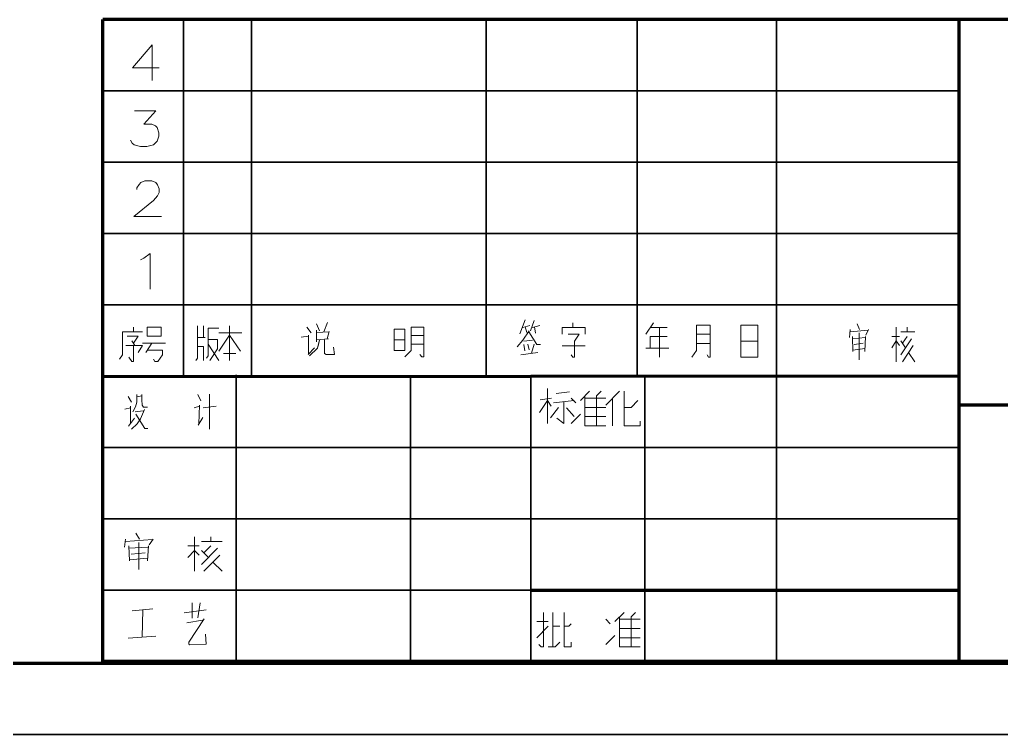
# Model space of a CAD drawing. Extents: x 0 to 297, y 0 to 210.
# Drawn here: x 106.3 to 175.1, y 0 to 50.1 of the extents above; entities that cross this region are included whole.
import ezdxf

# ---------------------------------------------------------------- set-up
doc = ezdxf.new("R2010")
doc.units = 0

msp = doc.modelspace()

# ---------------------------------------------------------------- linework, layer by layer
at = {"color": 7, "lineweight": 70}
for p, q in [((112.1, 5.1), (112.1, 50.1)), ((292.1, 50.1), (112.1, 50.1)), ((172.1, 50.1), (172.1, 5.1)), ((112.082, 25.081), (172.082, 25.138)), ((172.1, 23.1), (232.1, 23.1)), ((142.1, 10.1), (172.1, 10.1)), ((25, 5), (292, 5)), ((292.1, 5.1), (112.1, 5.1))]:
    msp.add_line(p, q, dxfattribs=at)
at = {"color": 7, "lineweight": 35}
for p, q in [((117.754, 25.173), (117.754, 50.1)), ((122.511, 25.091), (122.511, 50.1)), ((138.951, 25.106), (138.951, 50.1)), ((149.542, 25.116), (149.542, 50.1)), ((159.314, 5.1), (159.314, 50.1)), ((112.1, 45.1), (172.1, 45.1)), ((112.1, 40.1), (172.1, 40.1)), ((112.1, 35.1), (172.1, 35.1)), ((112.1, 30.1), (172.1, 30.1)), ((133.668, 25.101), (133.668, 5.1)), ((142.1, 25.1), (142.1, 5.1)), ((150.071, 25.117), (150.071, 5.1)), ((112.1, 20.1), (172.1, 20.1)), ((112.1, 15.1), (172.1, 15.1)), ((112.1, 10.1), (142.1, 10.1)), ((0, 0), (297, 0))]:
    msp.add_line(p, q, dxfattribs=at)
at = {"color": 7, "lineweight": 35, "ltscale": 0.5}
msp.add_line((121.442, 25.191), (121.442, 5.191), dxfattribs=at)
at = {"color": 7, "lineweight": 13}
for points in [[(116.036, 46.71), (114.181, 46.71), (115.552, 48.323), (115.552, 47.113), (115.552, 45.823)], [(114.039, 41.652), (114.16, 41.45), (114.281, 41.329), (114.725, 41.208), (115.168, 41.208), (115.652, 41.329), (115.894, 41.571), (116.015, 41.934), (116.015, 42.176), (115.894, 42.539), (115.773, 42.66), (115.531, 42.781), (114.967, 42.781), (115.814, 43.708), (114.322, 43.708)], [(116.21, 36.294), (114.275, 36.294), (115.646, 37.423), (115.928, 37.745), (116.049, 37.987), (116.049, 38.229), (115.928, 38.511), (115.807, 38.673), (115.525, 38.794), (115.041, 38.794), (114.759, 38.673), (114.638, 38.552), (114.477, 38.31), (114.477, 38.189)], [(114.732, 33.265), (114.974, 33.386)], [(114.974, 33.386), (115.417, 33.709), (115.417, 31.209)], [(141.701, 29.054), (141.325, 28.086)], [(142.078, 28.288), (142.32, 29.014)], [(113.267, 26.289), (113.482, 26.611), (113.482, 28.224), (114.88, 28.224)], [(114.235, 28.224), (114.235, 28.547)], [(118.615, 26.217), (118.723, 26.379), (118.723, 28.637)], [(119.153, 28.637), (119.153, 27.83)], [(119.368, 26.379), (119.476, 26.54), (119.476, 28.476), (120.229, 28.476)], [(120.982, 26.217), (120.982, 28.637)], [(126.399, 28.546), (126.696, 28.138)], [(127.067, 28.769), (127.289, 28.286)], [(127.067, 28.323), (127.067, 27.507)], [(127.067, 28.175), (127.957, 28.212)], [(127.846, 28.88), (127.586, 28.212)], [(127.957, 28.249), (127.809, 27.73)], [(133.262, 26.469), (133.707, 26.914), (133.707, 28.546), (134.597, 28.546), (134.597, 26.469), (134.449, 26.469), (134.301, 26.617)], [(141.54, 28.53), (142.024, 28.651)], [(141.97, 28.288), (141.54, 27.643)], [(141.701, 28.57), (141.809, 28.167)], [(142.212, 28.53), (142.723, 28.651)], [(142.347, 28.57), (142.428, 28.127)], [(145.897, 28.046), (145.897, 28.53), (144.283, 28.53), (144.283, 28.046)], [(145.036, 28.53), (145.036, 28.853)], [(150.141, 28.045), (150.679, 28.852)], [(150.463, 28.529), (151.647, 28.529)], [(151.109, 28.529), (151.109, 26.432)], [(153.368, 26.432), (153.691, 26.916), (153.691, 28.69), (154.659, 28.69), (154.659, 26.432), (154.551, 26.432), (154.444, 26.593)], [(164.477, 28.381), (164.424, 27.816)], [(164.477, 28.22), (165.742, 28.341)], [(164.962, 28.784), (165.123, 28.381)], [(165.768, 28.381), (165.58, 27.978)], [(167.705, 26.123), (167.705, 28.542)], [(168.028, 28.22), (168.996, 28.22)], [(168.458, 28.22), (168.458, 28.542)], [(113.805, 27.901), (114.558, 27.901), (114.235, 27.418)], [(114.342, 27.256), (114.127, 27.579)], [(119.261, 27.83), (118.723, 27.83)], [(119.476, 27.669), (120.121, 27.669), (120.121, 27.024), (119.583, 26.217)], [(120.229, 28.153), (121.843, 28.153)], [(120.229, 26.863), (120.982, 27.992), (121.735, 26.863)], [(125.991, 27.841), (126.51, 27.915)], [(126.51, 27.99), (126.51, 26.654)], [(127.067, 27.656), (127.92, 27.73)], [(127.289, 27.656), (127.141, 27.062)], [(127.289, 27.656), (127.178, 27.211)], [(127.623, 27.656), (127.623, 26.691)], [(127.623, 27.656), (127.623, 26.802)], [(133.262, 27.656), (132.52, 27.656)], [(133.707, 27.952), (134.597, 27.952)], [(141.54, 27.643), (141.137, 27.159)], [(141.594, 27.562), (142.212, 27.643)], [(141.944, 28.207), (142.508, 27.32)], [(144.714, 28.046), (145.467, 28.046), (145.144, 27.562), (145.144, 26.433), (145.036, 26.433), (144.929, 26.594)], [(151.647, 27.884), (150.463, 27.884), (150.463, 27.077)], [(153.691, 28.045), (154.659, 28.045)], [(156.811, 27.561), (157.994, 27.561)], [(164.639, 27.897), (164.666, 26.849)], [(164.639, 27.736), (165.526, 27.816)], [(165.096, 28.139), (165.096, 27.212), (165.096, 26.244)], [(165.553, 27.897), (165.499, 26.849)], [(167.382, 27.897), (167.92, 27.897)], [(167.382, 27.091), (167.705, 27.575), (167.92, 27.252)], [(168.781, 27.736), (168.028, 26.607)], [(168.028, 27.575), (168.35, 27.091)], [(168.135, 27.413), (168.458, 27.897)], [(113.697, 27.256), (114.88, 27.256), (114.558, 26.772)], [(114.235, 27.256), (114.235, 26.127), (114.127, 26.127), (113.912, 26.45)], [(114.88, 27.418), (116.494, 27.418)], [(115.096, 26.772), (115.526, 27.418)], [(115.203, 26.934), (116.279, 26.934), (116.279, 26.611), (115.956, 26.127), (115.741, 26.127), (115.633, 26.289)], [(118.723, 27.185), (119.153, 27.185), (119.153, 26.217)], [(120.229, 26.217), (119.476, 27.346)], [(126.473, 26.617), (126.918, 27.099)], [(127.141, 27.062), (126.585, 26.543)], [(128.328, 26.617), (128.254, 27.136)], [(134.597, 27.359), (133.707, 27.359)], [(141.594, 27.32), (141.675, 26.877)], [(141.89, 27.361), (141.97, 26.957)], [(142.32, 27.361), (142.132, 26.715)], [(142.508, 27.32), (142.777, 27.32)], [(144.283, 27.24), (145.897, 27.24)], [(150.141, 27.077), (151.754, 27.077)], [(154.659, 27.4), (153.691, 27.4)], [(164.666, 26.929), (165.499, 27.05)], [(164.746, 27.333), (165.392, 27.413)], [(168.135, 26.123), (168.888, 27.252)], [(121.412, 26.701), (120.552, 26.701)], [(127.623, 26.691), (127.735, 26.617)], [(127.735, 26.617), (128.328, 26.617)], [(127.772, 26.617), (128.328, 26.617)], [(141.379, 26.594), (142.589, 26.756)], [(168.566, 26.768), (168.996, 26.123)], [(143.266, 24.253), (143.266, 23.003), (143.266, 21.794)], [(113.877, 23.692), (114.092, 23.289)], [(114.468, 23.813), (114.468, 23.289)], [(114.468, 23.652), (114.818, 23.732)], [(114.818, 23.813), (114.818, 23.45)], [(114.818, 23.45), (114.845, 23.087)], [(118.745, 23.813), (118.96, 23.369)], [(119.578, 21.394), (119.578, 22.603), (119.578, 23.853)], [(143.266, 23.406), (142.702, 22.56)], [(143.548, 23.568), (142.742, 23.447)], [(143.266, 23.406), (143.508, 23.003)], [(143.669, 23.245), (145.121, 23.406)], [(143.871, 23.89), (144.798, 24.011)], [(144.919, 23.568), (145.242, 23.245)], [(145.565, 23.406), (146.21, 24.052)], [(145.887, 23.729), (145.887, 21.632), (147.339, 21.632)], [(147.339, 23.568), (145.887, 23.568)], [(146.694, 21.632), (146.694, 23.729), (147.016, 24.052)], [(147.339, 23.084), (148.306, 24.052)], [(147.823, 21.632), (147.823, 23.568)], [(148.629, 24.052), (148.629, 21.632), (149.758, 21.632), (149.758, 21.955)], [(149.597, 23.406), (149.113, 22.923), (148.629, 22.923)], [(114.038, 22.885), (113.634, 22.805)], [(114.038, 21.797), (114.038, 23.006)], [(114.388, 22.966), (114.199, 22.603)], [(114.468, 23.289), (114.388, 22.966)], [(115.006, 22.765), (114.737, 22.119)], [(114.845, 23.087), (114.952, 22.926)], [(114.952, 22.926), (115.221, 22.926)], [(118.503, 22.885), (118.879, 23.006)], [(118.879, 23.087), (118.825, 21.756)], [(119.121, 22.885), (120.036, 23.006)], [(144.032, 22.923), (143.468, 22.197)], [(144.395, 21.794), (144.395, 23.285)], [(144.597, 22.882), (145.121, 22.277)], [(145.887, 22.923), (147.339, 22.923)], [(114.307, 22.16), (113.903, 21.595)], [(114.361, 22.603), (114.925, 22.684)], [(114.414, 22.442), (115.033, 21.434)], [(114.495, 21.756), (114.737, 22.119)], [(118.771, 21.676), (119.094, 22.2)], [(144.395, 21.794), (143.911, 22.156)], [(144.919, 21.794), (145.565, 22.439)], [(145.887, 22.277), (147.339, 22.277)], [(114.092, 21.394), (114.495, 21.756)], [(115.033, 21.434), (115.248, 21.434)], [(114.41, 14.094), (114.652, 13.69)], [(118.523, 11.432), (118.523, 13.852)], [(119.652, 13.529), (119.652, 13.852)], [(113.684, 13.69), (113.603, 13.126)], [(113.684, 13.529), (115.579, 13.65)], [(113.926, 13.206), (113.966, 12.158)], [(113.926, 13.045), (115.256, 13.126)], [(114.611, 13.448), (114.611, 12.521), (114.611, 11.553)], [(115.297, 13.206), (115.216, 12.158)], [(115.619, 13.69), (115.337, 13.287)], [(118.039, 13.206), (118.845, 13.206)], [(119.006, 13.529), (120.458, 13.529)], [(119.168, 12.723), (119.652, 13.206)], [(114.087, 12.642), (115.055, 12.723)], [(118.039, 12.4), (118.523, 12.884), (118.845, 12.561)], [(120.135, 13.045), (119.006, 11.916)], [(119.006, 12.884), (119.49, 12.4)], [(119.168, 11.432), (120.297, 12.561)], [(113.966, 12.239), (115.216, 12.36)], [(119.813, 12.077), (120.458, 11.432)], [(118.355, 8.135), (118.355, 9.22)], [(118.915, 9.22), (118.74, 8.17)], [(114.155, 8.66), (115.59, 8.8)], [(114.89, 8.73), (114.855, 6.805)], [(117.795, 8.52), (119.335, 8.73)], [(142.661, 6.294), (142.823, 6.132), (142.984, 6.132), (142.984, 8.552)], [(143.629, 8.552), (143.629, 6.132)], [(144.919, 6.455), (144.919, 6.132), (144.435, 6.132), (144.435, 8.552)], [(147.984, 7.906), (148.629, 8.552)], [(149.113, 6.132), (149.113, 8.229), (149.435, 8.552)], [(119.09, 7.995), (117.97, 7.82)], [(119.195, 8.1), (118.11, 6.455)], [(142.5, 7.906), (143.306, 7.906)], [(143.306, 7.584), (142.5, 6.777)], [(144.113, 7.584), (143.629, 7.584)], [(144.919, 7.745), (144.758, 7.584), (144.435, 7.584)], [(147.339, 8.068), (147.661, 7.745)], [(148.306, 8.229), (148.306, 6.132), (149.758, 6.132)], [(149.758, 8.068), (148.306, 8.068)], [(119.335, 6.315), (119.3, 7.015)], [(147.339, 6.294), (147.984, 6.939)], [(148.306, 7.423), (149.758, 7.423)], [(113.875, 6.735), (115.8, 6.875)], [(118.11, 6.455), (118.11, 6.315)], [(118.11, 6.315), (118.18, 6.28)], [(118.18, 6.28), (119.335, 6.315)], [(143.306, 6.132), (143.79, 6.132), (144.113, 6.455)], [(148.306, 6.777), (149.758, 6.777)]]:
    msp.add_lwpolyline(points, dxfattribs=at)
for points in [[(116.171, 27.901), (116.171, 28.547), (115.203, 28.547), (115.203, 27.901)], [(133.262, 28.398), (132.52, 28.398), (132.52, 26.914), (133.262, 26.914)], [(157.994, 26.432), (156.811, 26.432), (156.811, 28.69), (157.994, 28.69)]]:
    msp.add_lwpolyline(points, close=True, dxfattribs=at)

doc.saveas('drawing.dxf')
